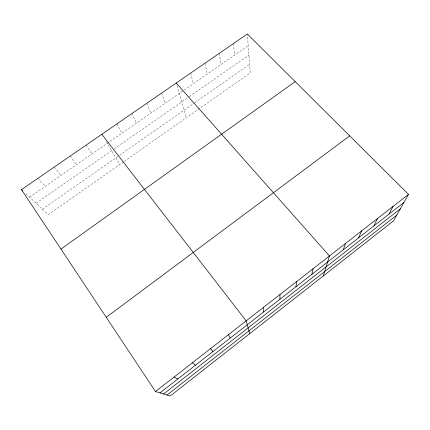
<?xml version="1.0" encoding="UTF-8"?>
<svg xmlns="http://www.w3.org/2000/svg" width="430" height="430" viewBox="0 0 430 430"><rect width="100%" height="100%" fill="white"/><g stroke="black" fill="none" stroke-linecap="round" stroke-linejoin="round"><path stroke-width="0.32" stroke-dasharray="2.15 1.61" d="M123.534 161.82L48.246 214.667L24.827 192.731M124.076 161.438L250.217 72.901L247.352 34.002M42.409 209.195L119.029 155.633M119.561 155.257L194.209 103.071M194.742 102.7L249.588 64.36M36.066 203.261L113.767 149.178M114.316 148.796L188.808 96.954M189.35 96.573L248.905 55.121M29.579 197.182L248.212 45.693M37.872 178.337L45.397 186.222M54.089 167.162L61.071 175.365M70.154 156.095L76.599 164.604M86.059 145.136L91.982 153.945M106.21 141.674L119.75 164.475M116.971 123.84L121.883 133.225M131.988 113.493L136.417 123.157M146.867 103.243L150.823 113.176M161.61 93.084L165.099 103.281M176.934 85.479L186.298 117.766M190.7 73.035L193.285 83.753M205.056 63.151L207.196 74.116M219.278 53.347L220.988 64.559M233.377 43.634L234.656 55.088"/><path stroke-width="0.64" d="M279.892 299.291L280.021 294.496M295.953 286.745L296.678 281.516M311.858 274.329L313.158 268.669M323.317 275.92L329.466 255.963L176.219 83.017M343.172 249.878L345.607 243.391M358.598 237.838L361.576 230.942M373.869 225.917L377.379 218.628M388.983 214.113L393.02 206.438M408.5 194.376L393.541 220.853L170.199 395.998L155.504 391.526L21.5 189.619L247.352 34.002L408.5 194.376L155.504 391.526M160.003 392.896L403.953 202.423M163.577 393.982L400.319 208.856M167.039 395.036L396.788 215.113M106.242 317.302L349.708 135.864M60.958 249.072L295.206 81.625M174.053 377.078L177.837 378.97M192.387 362.786L195.478 365.199M21.5 189.619L22.451 190.506M210.517 348.66L212.925 351.573M101.819 134.278L246.17 320.877L249.749 333.615M228.443 334.69L230.184 338.098M263.187 307.617L263.66 311.96"/></g></svg>
